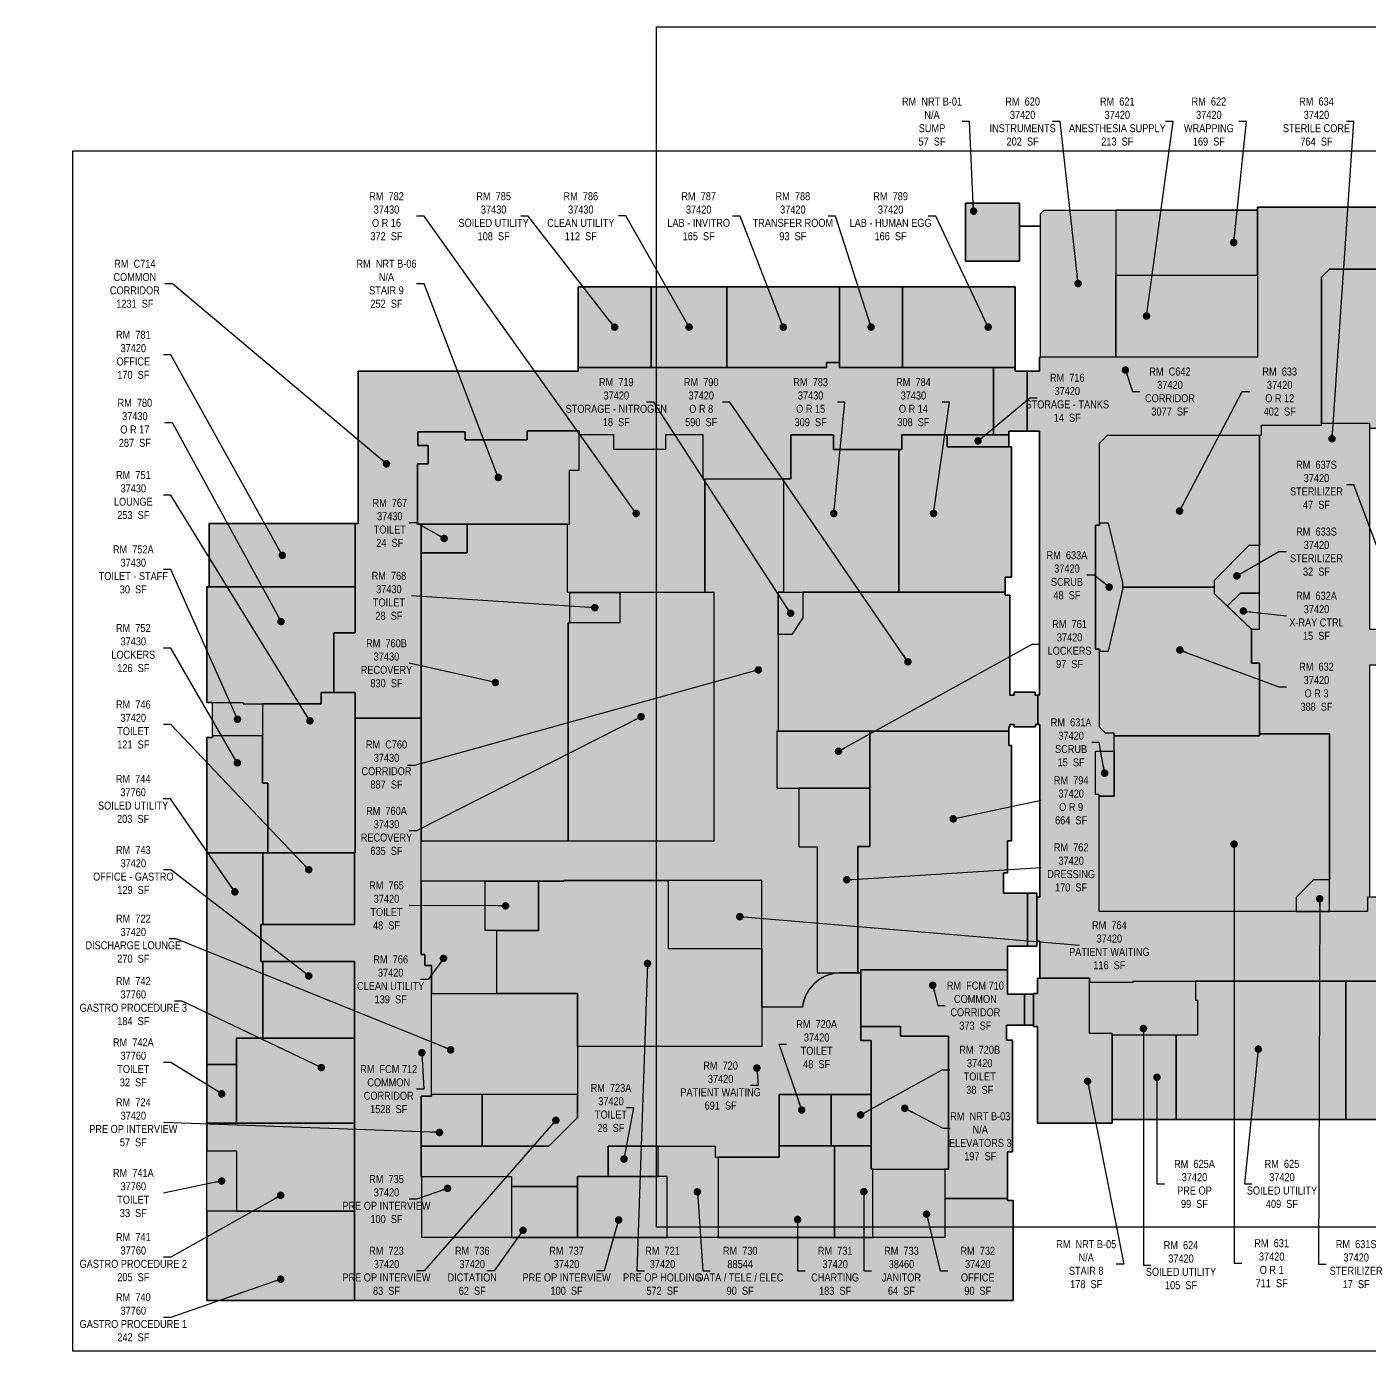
# Model space of a CAD drawing. Header units: inches. Extents: x 170 to 3883, y 2730 to 4881.
# Drawn here: x 170 to 2351, y 2730 to 4881 of the extents above; entities that cross this region are included whole.
import ezdxf

# ---------------------------------------------------------------- set-up
doc = ezdxf.new("R2010")
doc.units = ezdxf.units.IN
doc.header["$MEASUREMENT"] = 0
doc.layers.get('Defpoints').update_dxf_attribs({"color": 31})
for name, color, linetype in [('0-LABEL', 3, 'Continuous'), ('1-NRT', 200, 'Continuous'), ('1-NRT-PTN', 253, 'Continuous'), ('3-FCM', 190, 'Continuous'), ('3-FCM-PTN', 9, 'Continuous'), ('4-OCC', 6, 'Continuous'), ('4-OCC-PTN', 95, 'Continuous')]:
    doc.layers.add(name, color=color, linetype=linetype)
doc.layers.add('VP-Window', color=2, linetype='Continuous', plot=False)
doc.styles.add('ArialN', font='ARIALN.TTF')
doc.dimstyles.new('AB-195', dxfattribs={"dimscale": 195, "dimtxt": 0.070312, "dimasz": 0.0625, "dimexe": 0.0625, "dimexo": 0.125, "dimgap": 0.25, "dimtad": 0, "dimdec": 4, "dimrnd": 0.0625, "dimzin": 0, "dimdsep": 46, "dimlunit": 4, "dimtxsty": 'ArialN', "dimblk": 'ARCHTICK', "dimcen": 0.0625, "dimclrd": 256, "dimclre": 256, "dimclrt": 256, "dimadec": 0, "dimazin": 0, "dimtfac": 1, "dimtdec": 4, "dimtofl": 0, "dimtmove": 2, "dimatfit": 3, "dimldrblk": 'DOT', "dimfxl": 0, "dimfrac": 2, "dimtolj": 1, "dimtzin": 0, "dimlwd": -1, "dimlwe": -1, "dimarcsym": 0})

# ---------------------------------------------------------------- blocks, each defined once
blk = doc.blocks.new('_ArchTick')
at = {"const_width": 0.15}
blk.add_lwpolyline([(-0.5, -0.5), (0.5, 0.5)], dxfattribs=at)
blk = doc.blocks.new('_Dot')
at = {"lineweight": -2}
blk.add_line((-0.5, 0), (-1, 0), dxfattribs=at)
at = {"const_width": 0.5}
blk.add_lwpolyline([(-0.25, 0, 1), (0.25, 0, 1)], format="xyb", close=True, dxfattribs=at)

msp = doc.modelspace()

# ---------------------------------------------------------------- hatches: boundary and pattern name
at = {"layer": '1-NRT-PTN'}
for points in [[(1695, 4595.2), (1695, 4501), (1782.8, 4501), (1782.8, 4595.2)], [(882, 4223.5), (805.5, 4223.5), (805.5, 4201.5), (821.8, 4201.5), (821.8, 4171.3), (804.5, 4171.3), (804.5, 4073.5), (1051.5, 4073.5), (1051.5, 4161.5), (1067.5, 4161.5), (1067.5, 4225.3), (983.1, 4225.3), (983.1, 4210.5), (882, 4210.5)], [(1812, 3100.3), (1933.2, 3100.3), (1933.2, 3246.2), (1896.5, 3246.2), (1896.5, 3335.9), (1812, 3335.9), (1812, 3311.3), (1805.5, 3311.3), (1805.5, 3257.5), (1812, 3257.5)], [(1541.5, 3025.5), (1667.5, 3025.5), (1667.5, 3241.5), (1589.5, 3241.5), (1589.5, 3257.5), (1525.2, 3257.5), (1525.2, 3234.5), (1541.5, 3234.5)]]:
    msp.add_hatch(color=256, dxfattribs=at).paths.add_polyline_path(points)
at = {"layer": '3-FCM-PTN'}
for points in [[(1740.5, 4328.2), (1490.5, 4328.2), (1490.5, 4336), (1469, 4336), (1469, 4328.2), (1065.5, 4328.2), (1065.5, 4322.2), (708.5, 4322.2), (708.5, 4074.5), (703.5, 4074.5), (703.5, 3897), (669, 3897), (669, 3800), (703.5, 3800), (703.5, 3758.5), (810.5, 3758.5), (810.5, 4073.5), (804.5, 4073.5), (804.5, 4171.3), (821.8, 4171.3), (821.8, 4201.5), (805.5, 4201.5), (805.5, 4223.5), (882, 4223.5), (882, 4210.5), (983.1, 4210.5), (983.1, 4225.3), (1067.5, 4225.3), (1067.5, 4219.3), (1123, 4219.3), (1123, 4195.3), (1208, 4195.3), (1208, 4219.3), (1268.5, 4219.3), (1268.5, 4147), (1411.5, 4147), (1411.5, 4218.7), (1480.5, 4218.7), (1480.5, 4195), (1591.5, 4195), (1591.5, 4218.7), (1740.5, 4218.7)], [(810.5, 3758.5), (703.5, 3758.5), (703.5, 3539.5), (702.5, 3539.5), (702.5, 3423), (550.4, 3423), (550.4, 3363), (702.5, 3363), (702.5, 2812.5), (1772.5, 2812.5), (1772.5, 2975), (1763.5, 2975), (1763.5, 2978), (1661.5, 2978), (1661.5, 2914.5), (811.5, 2914.5), (811.5, 3013.5), (810.4, 3013.5), (810.4, 3144), (827.5, 3144), (827.5, 3356.6), (816.5, 3356.6), (816.5, 3374.6), (810.5, 3374.6)], [(1805.5, 3309.9), (1763.2, 3309.9), (1763.2, 3349.4), (1525.2, 3349.4), (1525.2, 3257.5), (1589.5, 3257.5), (1589.5, 3241.5), (1667.5, 3241.5), (1667.5, 3025.5), (1661.5, 3025.5), (1661.5, 2978), (1763.5, 2978), (1763.5, 3054), (1771.5, 3054), (1771.5, 3235.5), (1761.6, 3235.5), (1761.6, 3259.5), (1805.5, 3259.5)]]:
    msp.add_hatch(color=256, dxfattribs=at).paths.add_polyline_path(points)
at = {"layer": '4-OCC-PTN'}
h = msp.add_hatch(color=121, dxfattribs=at)
h.dxf.hatch_style = 1
h.paths.add_polyline_path([(2169.5, 4345), (1815.3, 4345), (1815.3, 4322.2), (1775.5, 4322.2), (1775.5, 4328.2), (1740.5, 4328.2), (1740.5, 4218.7), (1765.5, 4218.7), (1765.5, 4224.7), (1815.3, 4224.7), (1815.3, 3795.9), (1812.4, 3795.9), (1812.4, 3748), (1816, 3748), (1816, 3467.5), (1810.8, 3467.5), (1810.8, 3396), (1816, 3396), (1816, 3335.9), (1896.5, 3335.9), (1896.5, 3329.4), (1967.2, 3329.4), (1967.2, 3331), (2761, 3331), (2761, 3444.7), (2744.8, 3444.7), (2744.8, 3470.7), (2712.3, 3470.7), (2712.3, 3656), (2718.8, 3656), (2718.8, 3906.2), (2764.3, 3906.2), (2764.3, 3958.2), (2718.8, 3958.2), (2718.8, 4140.2), (2787, 4140.2), (2787, 4189), (2718.8, 4189), (2718.8, 4228), (2790.3, 4228), (2790.3, 4288.1), (2764.3, 4288.1), (2764.3, 4280), (2731.8, 4280), (2731.8, 4288.1), (2611.5, 4288.1), (2611.5, 4072), (2618, 4072), (2618, 3870.5), (2611.5, 3870.5), (2611.5, 3740.5), (2598.5, 3727.5), (2598.5, 3708), (2611.5, 3695), (2611.5, 3565), (2618, 3565), (2618, 3457.7), (2572.3, 3468.3), (2572.1, 3467.5), (2543.3, 3467.5), (2543.3, 3438.2), (2377.5, 3438.2), (2377.5, 3467.5), (2348.3, 3467.5), (2348.3, 3444.2), (1912.3, 3444.2), (1912.3, 3631.5), (1912.3, 3634.5), (1906.2, 3634.5), (1906.2, 3704.7), (1936.3, 3704.7), (1936.3, 3734), (1922.5, 3734), (1912.8, 3743.7), (1912.8, 3870.5), (1906.2, 3870.5), (1906.2, 4072), (1912.8, 4072), (1912.8, 4205.2), (1925.8, 4218.2), (2176, 4218.2), (2176, 4234.5), (2273.5, 4234.5), (2273.5, 4475), (2286.5, 4488), (2390.5, 4488), (2390.5, 4494.5), (2491.3, 4494.5), (2491.3, 4488), (2543.3, 4488), (2543.3, 4455.5), (2598.5, 4455.5), (2611.5, 4442.5), (2611.5, 4288.1), (2731.8, 4288.1), (2731.8, 4296.2), (2764.3, 4296.2), (2764.3, 4288.1), (2790.3, 4288.1), (2790.3, 4302.7), (2772, 4302.7), (2772, 4380.7), (2718.3, 4380.7), (2718.4, 4588.7), (2169.5, 4588.7)])
for color, points in [(121, [(1817, 4348.5), (1817, 4577.7), (1823, 4583.7), (1939, 4583.7), (1939, 4345), (1817, 4345)]), (121, [(1939, 4583.7), (1939, 4478.2), (2169.5, 4478.2), (2169.5, 4583.7)]), (121, [(1939, 4345), (1939, 4478.2), (2169.5, 4478.2), (2169.5, 4345)]), (121, [(2611.5, 4229.6), (2611.5, 4442.5), (2598.5, 4455.5), (2543.3, 4455.5), (2543.3, 4458.7), (2494.5, 4458.7), (2494.5, 4460.4), (2387.3, 4460.4), (2387.3, 4488), (2286.5, 4488), (2273.5, 4475), (2273.5, 4237.7), (2351.5, 4237.7), (2351.5, 4229.6)]), (241, [(1065.5, 4459), (1065.5, 4328.2), (1184.5, 4328.2), (1184.5, 4459)]), (241, [(1184.5, 4459), (1184.5, 4328.2), (1307.5, 4328.2), (1307.5, 4459)]), (121, [(1307.5, 4328.2), (1469, 4328.2), (1469, 4336), (1487.5, 4336), (1490.5, 4336), (1490.5, 4459), (1307.5, 4459)]), (121, [(1490.5, 4459), (1490.5, 4328.2), (1589.5, 4328.2), (1592.5, 4328.2), (1592.5, 4459)]), (121, [(1592.5, 4459), (1592.5, 4328.2), (1775.5, 4328.2), (1775.5, 4459)]), (121, [(2273.5, 4237.7), (2351.5, 4237.7), (2351.5, 3903), (2364.5, 3903), (2364.5, 3844.5), (2351.3, 3844.5), (2351.3, 3467.5), (2348.3, 3467.5), (2348.3, 3444.2), (2286.5, 3444.2), (2286.5, 3732.7), (2172.8, 3732.7), (2172.8, 3847.7), (2159.8, 3847.7), (2159.8, 3903), (2172.8, 3903), (2172.8, 4218.2), (2176, 4218.2), (2176, 4234.5), (2273.5, 4234.5)]), (241, [(1048.5, 3962.5), (1048.5, 4073.5), (1051.5, 4073.5), (1051.5, 4161.5), (1067.5, 4161.5), (1067.5, 4219.3), (1123, 4219.3), (1123, 4195.3), (1208, 4195.3), (1208, 4219.3), (1268.5, 4219.3), (1268.5, 4147), (1271.5, 4147), (1271.5, 3962.5)]), (241, [(1586.5, 3963), (1586.5, 4195), (1480.5, 4195), (1480.5, 4218.7), (1411.5, 4218.7), (1411.5, 4147), (1399.5, 4147), (1399.5, 3963)]), (241, [(1591.5, 4218.7), (1591.5, 4195), (1586.5, 4195), (1586.5, 3963), (1759.5, 3963), (1759.5, 3987.5), (1769.5, 3987.5), (1769.5, 4199), (1665.4, 4199), (1665.4, 4218.7)]), (121, [(1665.4, 4199), (1765.5, 4199), (1765.5, 4218.7), (1665.4, 4218.7)]), (121, [(2098.8, 3971.4), (1950.8, 3971.4), (1950.8, 3978), (1927.3, 4075.2), (1912.8, 4075.2), (1912.8, 4205.2), (1925.8, 4218.2), (2172.8, 4218.2), (2172.8, 4038.7), (2155.5, 4038.7), (2098.8, 3982)]), (241, [(1286.5, 3962.5), (1399.5, 3962.5), (1399.5, 4147), (1271.5, 4147), (1271.5, 3962.5)]), (121, [(703.5, 4074.5), (466.5, 4074.5), (466.5, 3971.5), (703.5, 3971.5)]), (241, [(810.5, 4027), (810.5, 3559), (1049.5, 3559), (1049.5, 3913), (1052, 3913), (1052, 3962.5), (1048.5, 3962.5), (1048.5, 4073.5), (885.5, 4073.5), (885.5, 4027)]), (241, [(810.5, 4073.5), (810.5, 4027), (885.5, 4027), (885.5, 4073.5)]), (121, [(1906.2, 3870.5), (1912.8, 3870.5), (1912.8, 3867.2), (1927.3, 3867.2), (1950.8, 3967.7), (1950.8, 3978), (1927.3, 4075.2), (1912.8, 4075.2), (1912.8, 4072), (1906.2, 4072)]), (121, [(2155.5, 4038.7), (2098.8, 3982), (2098.8, 3960.8), (2120.2, 3940.3), (2141.7, 3961.7), (2172.8, 3961.7), (2172.8, 4038.7)]), (241, [(703.5, 3971.5), (462.5, 3971.5), (462.5, 3783.8), (521.5, 3783.8), (521.5, 3781.5), (648, 3781.5), (648, 3800), (669, 3800), (669, 3897), (703.5, 3897)]), (121, [(1936.3, 3729.7), (1936.3, 3734), (1922.5, 3734), (1912.8, 3743.7), (1912.8, 3867.2), (1927.3, 3867.2), (1950.8, 3967.7), (1950.8, 3971.4), (2098.8, 3971.4), (2098.8, 3960.8), (2159.5, 3903), (2159.8, 3903), (2159.8, 3851), (2159.8, 3847.7), (2172.8, 3847.7), (2172.8, 3732.7), (2172.8, 3729.7)]), (241, [(1049.5, 3559), (1286.5, 3559), (1286.5, 3962.5), (1133.5, 3962.5), (1133.5, 3913), (1049.5, 3913)]), (241, [(1052, 3962.5), (1133.5, 3962.5), (1133.5, 3913), (1052, 3913)]), (121, [(1390.5, 3894.5), (1390.5, 3737), (1765.5, 3737), (1765.5, 3744.5), (1767, 3744.5), (1767, 3748), (1774, 3748), (1774, 3744.5), (1808.9, 3744.5), (1808.9, 3748), (1812.4, 3748), (1812.4, 3795.9), (1808.2, 3795.9), (1808.2, 3800.5), (1774, 3800.5), (1774, 3796), (1767, 3796), (1767, 3958), (1759.5, 3958), (1759.5, 3963), (1431, 3963), (1431, 3921.2), (1412.8, 3894.5)]), (121, [(1431, 3958), (1431, 3921.2), (1412.8, 3894.5), (1390.5, 3894.5), (1390.5, 3963), (1431, 3963), (1431, 3958)]), (121, [(2120.2, 3940.3), (2159.5, 3903), (2172.8, 3903), (2172.8, 3961.7), (2141.7, 3961.7)]), (241, [(553, 3781.5), (553, 3652.5), (561.5, 3652.5), (561.5, 3539.5), (703.5, 3539.5), (703.5, 3800), (648, 3800), (648, 3781.5)]), (241, [(471.5, 3729.5), (471.5, 3783.8), (521.5, 3783.8), (521.5, 3781.5), (553, 3781.5), (553, 3729.5)]), (241, [(533.5, 3729.5), (471.5, 3729.5), (471.5, 3727), (462.5, 3727), (462.5, 3539.5), (561.5, 3539.5), (561.5, 3652.5), (553, 3652.5), (553, 3729.5)]), (121, [(1388.3, 3644.5), (1539.7, 3644.5), (1539.7, 3737), (1388.3, 3737)]), (121, [(1525.2, 3344.6), (1525.2, 3349.4), (1763.2, 3349.4), (1763.2, 3387.9), (1810.8, 3387.9), (1810.8, 3474), (1756.7, 3474), (1756.7, 3507), (1763.2, 3507), (1763.2, 3559), (1770, 3559), (1770, 3714), (1765.5, 3714), (1765.5, 3737), (1539.7, 3737), (1539.7, 3550), (1520.2, 3550), (1520.2, 3344.6)]), (121, [(1912.3, 3444.2), (1912.3, 3631.5), (1936.3, 3631.5), (1936.3, 3729.7), (2172.8, 3729.7), (2172.8, 3732.7), (2286.5, 3732.7), (2286.5, 3495.5), (2260.2, 3495.5), (2232, 3466.9), (2232, 3444.2)]), (121, [(1906.2, 3634.5), (1906.2, 3704.7), (1936.3, 3704.7), (1936.3, 3631.5), (1912.3, 3631.5), (1912.3, 3634.5)]), (241, [(1520.2, 3359), (1520.2, 3550), (1539.7, 3550), (1539.7, 3644.5), (1424.2, 3644.5), (1424.2, 3549.5), (1454.2, 3549.5), (1454.2, 3344.6), (1520.2, 3344.6)]), (241, [(1286.5, 3559), (1286.5, 3494.4), (1042.5, 3494.4), (1042.5, 3493.4), (810.5, 3493.4), (810.5, 3559)]), (42, [(462.5, 3539.5), (462.5, 3195.5), (510.7, 3195.5), (510.7, 3238.5), (553.4, 3238.5), (553.4, 3363), (550.4, 3363), (550.4, 3423), (553.4, 3423), (553.4, 3539.5)]), (121, [(553.4, 3539.5), (553.4, 3423), (702.5, 3423), (702.5, 3539.5)]), (121, [(914.5, 3493.4), (810.5, 3493.4), (810.5, 3374.6), (816.5, 3374.6), (816.5, 3356.6), (827.5, 3356.6), (827.5, 3310.9), (933.5, 3310.9), (933.5, 3413.6), (914.5, 3413.6)]), (121, [(1001.5, 3493.4), (1001.5, 3413.6), (914.5, 3413.6), (914.5, 3493.4)]), (121, [(933.5, 3310.9), (933.5, 3413.6), (1001.5, 3413.6), (1001.5, 3493.4), (1042.5, 3493.4), (1042.5, 3494.4), (1212, 3494.4), (1212, 3384.2), (1364, 3384.2), (1364, 3225.1), (1064.5, 3225.1), (1064.5, 3310.9)]), (121, [(1364, 3384.2), (1364, 3494.4), (1212, 3494.4), (1212, 3384.2)]), (121, [(2286.5, 3495.5), (2260.2, 3495.5), (2232, 3466.9), (2232, 3444.2), (2286.5, 3444.2)]), (121, [(702.5, 3363), (553.4, 3363), (553.4, 3238.5), (702.5, 3238.5)]), (121, [(1896.5, 3329.4), (1967.2, 3329.4), (1967.2, 3331), (2068.7, 3331), (2068.7, 3300.2), (2071.7, 3300.2), (2071.7, 3243.2), (1933.2, 3243.2), (1933.2, 3246.2), (1896.5, 3246.2)]), (121, [(2312.9, 3331), (2068.7, 3331), (2068.7, 3300.2), (2071.7, 3300.2), (2071.7, 3243.2), (2037.4, 3243.2), (2037.4, 3106.5), (2313, 3106.5)]), (121, [(2936.8, 3331), (2312.9, 3331), (2313, 3106.5), (2933.8, 3106.5), (2936.8, 3106.5)]), (121, [(827.5, 3147), (827.5, 3310.9), (1064.5, 3310.9), (1064.5, 3147)]), (42, [(702.5, 3238.5), (510.7, 3238.5), (510.7, 3195.5), (510.7, 3100.5), (702.5, 3100.5)]), (121, [(2037.4, 3243.2), (1933.2, 3243.2), (1933.2, 3106.5), (2037.4, 3106.5)]), (42, [(510.7, 3195.5), (462.5, 3195.5), (462.5, 3100.5), (510.7, 3100.5)]), (121, [(810.4, 3144), (810.4, 3063), (909.5, 3063), (909.5, 3147), (827.5, 3147), (827.5, 3144)]), (121, [(909.5, 3147), (909.5, 3063), (1018.1, 3063), (1064.5, 3109.4), (1064.5, 3147)]), (121, [(1392.5, 3063.8), (1476.5, 3063.8), (1476.5, 3146.9), (1392.5, 3146.9)]), (121, [(1541.5, 3063.8), (1541.5, 3146.9), (1476.5, 3146.9), (1476.5, 3063.8)]), (42, [(702.5, 3100.5), (462.5, 3100.5), (462.5, 3055.5), (510.7, 3055.5), (510.7, 2957.5), (702.5, 2957.5)]), (42, [(462.5, 3055.5), (510.7, 3055.5), (510.7, 2957.5), (462.5, 2957.5)]), (121, [(1114.5, 3063), (1114.5, 3013.5), (1195.5, 3013.5), (1195.5, 3063)]), (61, [(1195.5, 3063), (1288.5, 3063), (1288.5, 3045), (1293, 3045), (1293, 2914.5), (1210.5, 2914.5), (1210.5, 3013.5), (1195.5, 3013.5)]), (121, [(1482, 3063.8), (1476.5, 3063.8), (1392.5, 3063.8), (1392.5, 3045), (1293, 3045), (1293, 2914.5), (1482, 2914.5)]), (201, [(1482, 2914.5), (1544.5, 2914.5), (1544.5, 3025.5), (1541.5, 3025.5), (1541.5, 3063.8), (1482, 3063.8)]), (121, [(811.5, 2914.5), (811.5, 3013.5), (957.5, 3013.5), (957.5, 2914.5)]), (121, [(1064.5, 2914.5), (1210.5, 2914.5), (1210.5, 3013.5), (1064.5, 3013.5)]), (121, [(1544.5, 3025.5), (1661.5, 3025.5), (1661.5, 2914.5), (1544.5, 2914.5)]), (121, [(957.5, 2914.5), (1064.5, 2914.5), (1064.5, 2997.5), (957.5, 2997.5)]), (42, [(702.5, 2957.5), (462.5, 2957.5), (462.5, 2812.5), (702.5, 2812.5)])]:
    msp.add_hatch(color=color, dxfattribs=at).paths.add_polyline_path(points)
h = msp.add_hatch(color=241, dxfattribs=at)
edge = h.paths.add_edge_path()
edge.add_line((1430, 3289), (1364, 3289))
edge.add_line((1364, 3289), (1364, 3494.4))
edge.add_line((1364, 3494.4), (1042.5, 3494.4))
edge.add_line((1042.5, 3494.4), (1042.5, 3493.4))
edge.add_line((1042.5, 3493.4), (810.5, 3493.4))
edge.add_line((810.5, 3493.4), (810.5, 3559))
edge.add_line((810.5, 3559), (1286.5, 3559))
edge.add_line((1286.5, 3559), (1286.5, 3962.5))
edge.add_line((1286.5, 3962.5), (1271.5, 3962.5))
edge.add_line((1271.5, 3962.5), (1271.5, 4147))
edge.add_line((1271.5, 4147), (1399.5, 4147))
edge.add_line((1399.5, 4147), (1399.5, 3963))
edge.add_line((1399.5, 3963), (1390.5, 3963))
edge.add_line((1390.5, 3963), (1390.5, 3737))
edge.add_line((1390.5, 3737), (1388.3, 3737))
edge.add_line((1388.3, 3737), (1388.3, 3644.5))
edge.add_line((1388.3, 3644.5), (1424.2, 3644.5))
edge.add_line((1424.2, 3644.5), (1424.2, 3549.5))
edge.add_line((1424.2, 3549.5), (1454.2, 3549.5))
edge.add_line((1454.2, 3549.5), (1454.2, 3344.6))
edge.add_line((1454.2, 3344.6), (1490.4, 3344.6))
edge.add_arc((1493.3, 3280.9), 63.8, 92.5659, 172.6646)
h = msp.add_hatch(color=121, dxfattribs=at)
edge = h.paths.add_edge_path()
edge.add_line((1430, 3289), (1364, 3289))
edge.add_line((1364, 3289), (1364, 3225.1))
edge.add_line((1364, 3225.1), (1064.5, 3225.1))
edge.add_line((1064.5, 3225.1), (1064.5, 3109.4))
edge.add_line((1064.5, 3109.4), (1018.1, 3063))
edge.add_line((1018.1, 3063), (810.4, 3063))
edge.add_line((810.4, 3063), (810.4, 3013.5))
edge.add_line((810.4, 3013.5), (811.5, 3013.5))
edge.add_line((811.5, 3013.5), (957.5, 3013.5))
edge.add_line((957.5, 3013.5), (957.5, 2997.5))
edge.add_line((957.5, 2997.5), (1064.5, 2997.5))
edge.add_line((1064.5, 2997.5), (1064.5, 3013.5))
edge.add_line((1064.5, 3013.5), (1114.5, 3013.5))
edge.add_line((1114.5, 3013.5), (1114.5, 3063))
edge.add_line((1114.5, 3063), (1288.5, 3063))
edge.add_line((1288.5, 3063), (1288.5, 3045))
edge.add_line((1288.5, 3045), (1392.5, 3045))
edge.add_line((1392.5, 3045), (1392.5, 3146.9))
edge.add_line((1392.5, 3146.9), (1541.5, 3146.9))
edge.add_line((1541.5, 3146.9), (1541.5, 3234.5))
edge.add_line((1541.5, 3234.5), (1525.2, 3234.5))
edge.add_line((1525.2, 3234.5), (1525.2, 3344.6))
edge.add_line((1525.2, 3344.6), (1496.2, 3344.6))
edge.add_arc((1493.3, 3280.9), 63.8, 87.4341, 172.6646)

# ---------------------------------------------------------------- linework, layer by layer
at = {"layer": '1-NRT'}
msp.add_lwpolyline([(1695, 4595.2, 1.496606), (1695, 4595.2), (1695, 4501, 1.496606), (1695, 4501), (1782.8, 4501), (1782.8, 4501), (1782.8, 4595.2)], format="xyb", close=True, dxfattribs=at)
for points in [[(882, 4223.5), (805.5, 4223.5), (805.5, 4201.5), (821.8, 4201.5), (821.8, 4171.3), (804.5, 4171.3), (804.5, 4073.5), (1051.5, 4073.5), (1051.5, 4161.5), (1067.5, 4161.5), (1067.5, 4225.3), (983.1, 4225.3), (983.1, 4210.5), (882, 4210.5)], [(1541.5, 3025.5), (1667.5, 3025.5), (1667.5, 3241.5), (1589.5, 3241.5), (1589.5, 3257.5), (1525.2, 3257.5), (1525.2, 3234.5), (1541.5, 3234.5)]]:
    msp.add_lwpolyline(points, close=True, dxfattribs=at)
msp.add_lwpolyline([(1812, 3100.3), (1933.2, 3100.3), (1933.2, 3246.2), (1896.5, 3246.2), (1896.5, 3335.9), (1812, 3335.9), (1812, 3311.3), (1805.5, 3311.3), (1805.5, 3257.5), (1812, 3257.5), (1812, 3257.5), (1812, 3100.3, 1.496606), (1812, 3100.3)], format="xyb", dxfattribs=at)
at = {"layer": '3-FCM'}
for points in [[(1740.5, 4328.2), (1490.5, 4328.2), (1490.5, 4336), (1469, 4336), (1469, 4328.2), (1065.5, 4328.2), (1065.5, 4322.2), (708.5, 4322.2), (708.5, 4074.5), (703.5, 4074.5), (703.5, 3897), (669, 3897), (669, 3800), (703.5, 3800), (703.5, 3758.5), (810.5, 3758.5), (810.5, 4073.5), (804.5, 4073.5), (804.5, 4171.3), (821.8, 4171.3), (821.8, 4201.5), (805.5, 4201.5), (805.5, 4223.5), (882, 4223.5), (882, 4210.5), (983.1, 4210.5), (983.1, 4225.3), (1067.5, 4225.3), (1067.5, 4219.3), (1123, 4219.3), (1123, 4195.3), (1208, 4195.3), (1208, 4219.3), (1268.5, 4219.3), (1268.5, 4147), (1411.5, 4147), (1411.5, 4218.7), (1480.5, 4218.7), (1480.5, 4195), (1591.5, 4195), (1591.5, 4218.7), (1740.5, 4218.7)], [(810.5, 3758.5), (703.5, 3758.5), (703.5, 3539.5), (702.5, 3539.5), (702.5, 3423), (550.4, 3423), (550.4, 3363), (702.5, 3363), (702.5, 2812.5), (1772.5, 2812.5), (1772.5, 2975), (1763.5, 2975), (1763.5, 2978), (1661.5, 2978), (1661.5, 2914.5), (811.5, 2914.5), (811.5, 3013.5), (810.4, 3013.5), (810.4, 3144), (827.5, 3144), (827.5, 3356.6), (816.5, 3356.6), (816.5, 3374.6), (810.5, 3374.6)], [(1805.5, 3309.9), (1763.2, 3309.9), (1763.2, 3349.4), (1525.2, 3349.4), (1525.2, 3257.5), (1589.5, 3257.5), (1589.5, 3241.5), (1667.5, 3241.5), (1667.5, 3025.5), (1661.5, 3025.5), (1661.5, 2978), (1763.5, 2978), (1763.5, 3054), (1771.5, 3054), (1771.5, 3235.5), (1761.6, 3235.5), (1761.6, 3259.5), (1805.5, 3259.5)]]:
    msp.add_lwpolyline(points, close=True, dxfattribs=at)
at = {"layer": '4-OCC'}
for points in [[(2718.4, 4588.7), (2169.5, 4588.7), (2169.5, 4345), (1815.3, 4345), (1815.3, 4322.2), (1775.5, 4322.2), (1775.5, 4328.2), (1740.5, 4328.2), (1740.5, 4218.7), (1765.5, 4218.7), (1765.5, 4224.7), (1815.3, 4224.7), (1815.3, 3795.9), (1812.4, 3795.9), (1812.4, 3748), (1816, 3748), (1816, 3467.5), (1810.8, 3467.5), (1810.8, 3396), (1816, 3396), (1816, 3335.9), (1896.5, 3335.9), (1896.5, 3329.4), (1967.2, 3329.4), (1967.2, 3331), (2761, 3331)], [(2377.5, 3467.5), (2348.3, 3467.5), (2348.3, 3444.2), (1912.3, 3444.2), (1912.3, 3631.5), (1912.3, 3634.5), (1906.2, 3634.5), (1906.2, 3704.7), (1936.3, 3704.7), (1936.3, 3734), (1922.5, 3734), (1912.8, 3743.7), (1912.8, 3870.5), (1906.2, 3870.5), (1906.2, 4072), (1912.8, 4072), (1912.8, 4205.2), (1925.8, 4218.2), (2176, 4218.2), (2176, 4234.5), (2273.5, 4234.5), (2273.5, 4475), (2286.5, 4488), (2390.5, 4488)], [(1906.2, 3634.5), (1906.2, 3704.7), (1936.3, 3704.7), (1936.3, 3631.5), (1912.3, 3631.5), (1912.3, 3634.5), (1906.2, 3634.5)]]:
    msp.add_lwpolyline(points, dxfattribs=at)
for points in [[(1817, 4348.5), (1817, 4577.7), (1823, 4583.7), (1939, 4583.7), (1939, 4345), (1817, 4345)], [(1939, 4583.7), (1939, 4478.2), (2169.5, 4478.2), (2169.5, 4583.7)], [(1939, 4345), (1939, 4478.2), (2169.5, 4478.2), (2169.5, 4345)], [(2611.5, 4229.6), (2611.5, 4442.5), (2598.5, 4455.5), (2543.3, 4455.5), (2543.3, 4458.7), (2494.5, 4458.7), (2494.5, 4460.4), (2387.3, 4460.4), (2387.3, 4488), (2286.5, 4488), (2273.5, 4475), (2273.5, 4237.7), (2351.5, 4237.7), (2351.5, 4229.6)], [(1065.5, 4459), (1065.5, 4328.2), (1184.5, 4328.2), (1184.5, 4459)], [(1184.5, 4459), (1184.5, 4328.2), (1307.5, 4328.2), (1307.5, 4459)], [(1307.5, 4328.2), (1469, 4328.2), (1469, 4336), (1487.5, 4336), (1490.5, 4336), (1490.5, 4459), (1307.5, 4459)], [(1490.5, 4459), (1490.5, 4328.2), (1589.5, 4328.2), (1592.5, 4328.2), (1592.5, 4459)], [(1592.5, 4459), (1592.5, 4328.2), (1775.5, 4328.2), (1775.5, 4459), (1592.5, 4459)], [(2273.5, 4237.7), (2351.5, 4237.7), (2351.5, 3903), (2364.5, 3903), (2364.5, 3844.5), (2351.3, 3844.5), (2351.3, 3467.5), (2348.3, 3467.5), (2348.3, 3444.2), (2286.5, 3444.2), (2286.5, 3732.7), (2172.8, 3732.7), (2172.8, 3847.7), (2159.8, 3847.7), (2159.8, 3903), (2172.8, 3903), (2172.8, 4218.2), (2176, 4218.2), (2176, 4234.5), (2273.5, 4234.5)], [(1048.5, 3962.5), (1048.5, 4073.5), (1051.5, 4073.5), (1051.5, 4161.5), (1067.5, 4161.5), (1067.5, 4219.3), (1123, 4219.3), (1123, 4195.3), (1208, 4195.3), (1208, 4219.3), (1268.5, 4219.3), (1268.5, 4147), (1271.5, 4147), (1271.5, 3962.5)], [(1586.5, 3963), (1586.5, 4195), (1480.5, 4195), (1480.5, 4218.7), (1411.5, 4218.7), (1411.5, 4147), (1399.5, 4147), (1399.5, 3963)], [(1591.5, 4218.7), (1591.5, 4195), (1586.5, 4195), (1586.5, 3963), (1759.5, 3963), (1759.5, 3987.5), (1769.5, 3987.5), (1769.5, 4199), (1665.4, 4199), (1665.4, 4218.7)], [(1665.4, 4199), (1765.5, 4199), (1765.5, 4218.7), (1665.4, 4218.7)], [(2098.8, 3971.4), (1950.8, 3971.4), (1950.8, 3978), (1927.3, 4075.2), (1912.8, 4075.2), (1912.8, 4205.2), (1925.8, 4218.2), (2172.8, 4218.2), (2172.8, 4038.7), (2155.5, 4038.7), (2098.8, 3982), (2098.8, 3971.4)], [(703.5, 4074.5), (466.5, 4074.5), (466.5, 3971.5), (703.5, 3971.5)], [(810.5, 4073.5), (810.5, 4027), (885.5, 4027), (885.5, 4073.5)], [(810.5, 4027), (810.5, 3559), (1049.5, 3559), (1049.5, 3913), (1052, 3913), (1052, 3962.5), (1048.5, 3962.5), (1048.5, 4073.5), (885.5, 4073.5), (885.5, 4027)], [(1906.2, 3870.5), (1912.8, 3870.5), (1912.8, 3867.2), (1927.3, 3867.2), (1950.8, 3967.7), (1950.8, 3978), (1927.3, 4075.2), (1912.8, 4075.2), (1912.8, 4072), (1906.2, 4072)], [(2155.5, 4038.7), (2098.8, 3982), (2098.8, 3960.8), (2120.2, 3940.3), (2141.7, 3961.7), (2172.8, 3961.7), (2172.8, 4038.7)], [(703.5, 3971.5), (462.5, 3971.5), (462.5, 3783.8), (521.5, 3783.8), (521.5, 3781.5), (648, 3781.5), (648, 3800), (669, 3800), (669, 3897), (703.5, 3897)], [(1936.3, 3729.7), (1936.3, 3734), (1922.5, 3734), (1912.8, 3743.7), (1912.8, 3867.2), (1927.3, 3867.2), (1950.8, 3967.7), (1950.8, 3971.4), (2098.8, 3971.4), (2098.8, 3960.8), (2159.5, 3903), (2159.8, 3903), (2159.8, 3851), (2159.8, 3847.7), (2172.8, 3847.7), (2172.8, 3732.7), (2172.8, 3732.7), (2172.8, 3729.7)], [(1049.5, 3559), (1286.5, 3559), (1286.5, 3962.5), (1133.5, 3962.5), (1133.5, 3913), (1049.5, 3913)], [(1052, 3962.5), (1133.5, 3962.5), (1133.5, 3913), (1052, 3913)], [(1390.5, 3894.5), (1390.5, 3737), (1765.5, 3737), (1765.5, 3744.5), (1767, 3744.5), (1767, 3748), (1774, 3748), (1774, 3744.5), (1808.9, 3744.5), (1808.9, 3748), (1812.4, 3748), (1812.4, 3795.9), (1808.2, 3795.9), (1808.2, 3800.5), (1774, 3800.5), (1774, 3796), (1767, 3796), (1767, 3958), (1759.5, 3958), (1759.5, 3963), (1431, 3963), (1431, 3921.2), (1412.8, 3894.5), (1390.5, 3894.5)], [(1431, 3958), (1431, 3921.2), (1412.8, 3894.5), (1390.5, 3894.5), (1390.5, 3963), (1390.5, 3963), (1431, 3963), (1431, 3958)], [(2120.2, 3940.3), (2159.5, 3903), (2172.8, 3903), (2172.8, 3961.7), (2141.7, 3961.7), (2120.2, 3940.3)], [(553, 3781.5), (553, 3652.5), (561.5, 3652.5), (561.5, 3539.5), (703.5, 3539.5), (703.5, 3800), (648, 3800), (648, 3781.5)], [(471.5, 3729.5), (471.5, 3783.8), (521.5, 3783.8), (521.5, 3781.5), (553, 3781.5), (553, 3729.5)], [(533.5, 3729.5), (471.5, 3729.5), (471.5, 3727), (462.5, 3727), (462.5, 3539.5), (561.5, 3539.5), (561.5, 3652.5), (553, 3652.5), (553, 3729.5), (533.5, 3729.5)], [(1388.3, 3644.5), (1539.7, 3644.5), (1539.7, 3737), (1388.3, 3737)], [(1525.2, 3344.6), (1525.2, 3349.4), (1763.2, 3349.4), (1763.2, 3387.9), (1810.8, 3387.9), (1810.8, 3474), (1756.7, 3474), (1756.7, 3507), (1763.2, 3507), (1763.2, 3559), (1770, 3559), (1770, 3714), (1765.5, 3714), (1765.5, 3714), (1765.5, 3737), (1539.7, 3737), (1539.7, 3550), (1520.2, 3550), (1520.2, 3344.6), (1525.2, 3344.6)], [(1912.3, 3444.2), (1912.3, 3631.5), (1936.3, 3631.5), (1936.3, 3729.7), (2172.8, 3729.7), (2172.8, 3732.7), (2286.5, 3732.7), (2286.5, 3495.5), (2260.2, 3495.5), (2232, 3466.9), (2232, 3444.2)], [(1520.2, 3359), (1520.2, 3550), (1539.7, 3550), (1539.7, 3644.5), (1424.2, 3644.5), (1424.2, 3549.5), (1454.2, 3549.5), (1454.2, 3344.6), (1520.2, 3344.6)], [(462.5, 3539.5), (462.5, 3195.5), (510.7, 3195.5), (510.7, 3238.5), (553.4, 3238.5), (553.4, 3363), (550.4, 3363), (550.4, 3423), (553.4, 3423), (553.4, 3539.5)], [(553.4, 3539.5), (553.4, 3423), (702.5, 3423), (702.5, 3539.5)], [(914.5, 3493.4), (810.5, 3493.4), (810.5, 3374.6), (816.5, 3374.6), (816.5, 3356.6), (827.5, 3356.6), (827.5, 3310.9), (933.5, 3310.9), (933.5, 3413.6), (914.5, 3413.6)], [(1001.5, 3493.4), (1001.5, 3413.6), (914.5, 3413.6), (914.5, 3493.4)], [(933.5, 3310.9), (933.5, 3413.6), (1001.5, 3413.6), (1001.5, 3493.4), (1042.5, 3493.4), (1042.5, 3494.4), (1212, 3494.4), (1212, 3384.2), (1364, 3384.2), (1364, 3225.1), (1064.5, 3225.1), (1064.5, 3310.9)], [(1364, 3384.2), (1364, 3494.4), (1212, 3494.4), (1212, 3384.2)], [(2286.5, 3495.5), (2260.2, 3495.5), (2232, 3466.9), (2232, 3444.2), (2286.5, 3444.2)], [(702.5, 3363), (553.4, 3363), (553.4, 3238.5), (702.5, 3238.5)], [(1896.5, 3329.4), (1967.2, 3329.4), (1967.2, 3331), (2068.7, 3331), (2068.7, 3300.2), (2071.7, 3300.2), (2071.7, 3243.2), (1933.2, 3243.2), (1933.2, 3246.2), (1896.5, 3246.2)], [(2312.9, 3331), (2068.7, 3331), (2068.7, 3300.2), (2071.7, 3300.2), (2071.7, 3243.2), (2037.4, 3243.2), (2037.4, 3243.2), (2037.4, 3106.5), (2313, 3106.5)], [(2936.8, 3331), (2312.9, 3331), (2313, 3106.5), (2933.8, 3106.5), (2936.8, 3106.5)], [(827.5, 3147), (827.5, 3310.9), (1064.5, 3310.9), (1064.5, 3147)], [(702.5, 3238.5), (510.7, 3238.5), (510.7, 3195.5), (510.7, 3195.5), (510.7, 3100.5), (702.5, 3100.5)], [(2037.4, 3243.2), (1933.2, 3243.2), (1933.2, 3106.5), (2037.4, 3106.5)], [(510.7, 3195.5), (462.5, 3195.5), (462.5, 3100.5), (510.7, 3100.5)], [(810.4, 3144), (810.4, 3063), (909.5, 3063), (909.5, 3147), (827.5, 3147), (827.5, 3144)], [(909.5, 3147), (909.5, 3063), (1018.1, 3063), (1064.5, 3109.4), (1064.5, 3147)], [(1392.5, 3063.8), (1476.5, 3063.8), (1476.5, 3146.9), (1392.5, 3146.9)], [(1541.5, 3063.8), (1541.5, 3146.9), (1476.5, 3146.9), (1476.5, 3063.8)], [(702.5, 3100.5), (462.5, 3100.5), (462.5, 3055.5), (510.7, 3055.5), (510.7, 2957.5), (702.5, 2957.5)], [(462.5, 3055.5), (510.7, 3055.5), (510.7, 2957.5), (462.5, 2957.5)], [(1114.5, 3063), (1114.5, 3013.5), (1195.5, 3013.5), (1195.5, 3063)], [(1195.5, 3063), (1288.5, 3063), (1288.5, 3045), (1293, 3045), (1293, 2914.5), (1210.5, 2914.5), (1210.5, 3013.5), (1195.5, 3013.5)], [(1482, 3063.8), (1476.5, 3063.8), (1392.5, 3063.8), (1392.5, 3045), (1293, 3045), (1293, 2914.5), (1482, 2914.5)], [(1482, 2914.5), (1544.5, 2914.5), (1544.5, 3025.5), (1541.5, 3025.5), (1541.5, 3063.8), (1482, 3063.8)], [(811.5, 2914.5), (811.5, 3013.5), (957.5, 3013.5), (957.5, 2914.5)], [(1064.5, 2914.5), (1210.5, 2914.5), (1210.5, 3013.5), (1064.5, 3013.5)], [(1544.5, 3025.5), (1661.5, 3025.5), (1661.5, 2914.5), (1544.5, 2914.5)], [(957.5, 2914.5), (1064.5, 2914.5), (1064.5, 2997.5), (957.5, 2997.5)], [(702.5, 2957.5), (462.5, 2957.5), (462.5, 2812.5), (702.5, 2812.5)]]:
    msp.add_lwpolyline(points, close=True, dxfattribs=at)
for points in [[(1430, 3289), (1364, 3289), (1364, 3494.4), (1042.5, 3494.4), (1042.5, 3493.4), (810.5, 3493.4), (810.5, 3559), (1286.5, 3559), (1286.5, 3962.5), (1271.5, 3962.5), (1271.5, 4147), (1399.5, 4147), (1399.5, 3963), (1390.5, 3963), (1390.5, 3737), (1388.3, 3737), (1388.3, 3644.5), (1424.2, 3644.5), (1424.2, 3549.5), (1454.2, 3549.5), (1454.2, 3344.6), (1490.4, 3344.6, 0.364458)], [(1430, 3289), (1364, 3289), (1364, 3225.1), (1064.5, 3225.1), (1064.5, 3109.4), (1018.1, 3063), (810.4, 3063), (810.4, 3013.5), (811.5, 3013.5), (957.5, 3013.5), (957.5, 2997.5), (1064.5, 2997.5), (1064.5, 3013.5), (1114.5, 3013.5), (1114.5, 3063), (1288.5, 3063), (1288.5, 3045), (1392.5, 3045), (1392.5, 3146.9), (1541.5, 3146.9), (1541.5, 3234.5), (1525.2, 3234.5), (1525.2, 3344.6), (1496.2, 3344.6, 0.390037)]]:
    msp.add_lwpolyline(points, format="xyb", close=True, dxfattribs=at)
at = {"layer": 'Defpoints'}
msp.add_lwpolyline([(3032.7, 3106.5), (1933.2, 3106.5), (1933.2, 3100.3), (1812, 3100.3), (1812, 3257.5), (1805.5, 3257.5), (1805.5, 3259.5), (1790.9, 3259.5), (1790.9, 3309.9), (1805.5, 3309.9), (1805.5, 3311.3), (1812, 3311.3), (1812, 3335.9), (1816, 3335.9), (1816, 3396), (1810.8, 3396), (1810.8, 3387.9), (1796, 3387.9), (1796, 3474), (1810.8, 3474), (1810.8, 3467.5), (1816, 3467.5), (1816, 3748), (1808.9, 3748), (1808.9, 3744.5), (1774, 3744.5), (1774, 3748), (1767, 3748), (1767, 3744.5), (1765.5, 3744.5), (1765.5, 3714), (1770, 3714), (1770, 3559), (1763.2, 3559), (1763.2, 3507), (1756.7, 3507), (1756.7, 3474), (1796, 3474), (1796, 3387.9), (1763.2, 3387.9), (1763.2, 3309.9), (1790.9, 3309.9), (1790.9, 3259.5), (1761.6, 3259.5), (1761.6, 3235.5), (1771.5, 3235.5), (1771.5, 3054), (1763.5, 3054), (1763.5, 2975), (1772.5, 2975), (1772.5, 2812.5), (462.5, 2812.5), (462.5, 3727), (471.5, 3727), (471.5, 3783.8), (462.5, 3783.8), (462.5, 3971.5), (466.5, 3971.5), (466.5, 4074.5), (708.5, 4074.5), (708.5, 4322.2), (1065.5, 4322.2), (1065.5, 4459), (1775.5, 4459), (1775.5, 4322.2), (1795.4, 4322.2), (1795.4, 4224.7), (1765.5, 4224.7), (1765.5, 4199), (1769.5, 4199), (1769.5, 3987.5), (1759.5, 3987.5), (1759.5, 3958), (1767, 3958), (1767, 3796), (1774, 3796), (1774, 3800.5), (1808.2, 3800.5), (1808.2, 3795.9), (1815.3, 3795.9), (1815.3, 4224.7), (1795.4, 4224.7), (1795.4, 4322.2), (1815.3, 4322.2), (1815.3, 4345), (1817, 4345), (1817, 4557.7), (1782.8, 4557.7), (1782.8, 4501), (1695, 4501), (1695, 4595.2), (1782.8, 4595.2), (1782.8, 4557.7), (1817, 4557.7), (1817, 4577.7), (1823, 4583.7), (2169.5, 4583.7), (2169.5, 4588.7), (2718.4, 4588.7)], dxfattribs=at)
msp.add_lwpolyline([(3032.7, 3106.5), (1933.2, 3106.5), (1933.2, 3100.3), (1812, 3100.3), (1812, 3257.5), (1805.5, 3257.5), (1805.5, 3259.5), (1790.9, 3259.5), (1790.9, 3309.9), (1805.5, 3309.9), (1805.5, 3311.3), (1812, 3311.3), (1812, 3335.9), (1816, 3335.9), (1816, 3396), (1810.8, 3396), (1810.8, 3387.9), (1796, 3387.9), (1796, 3474), (1810.8, 3474), (1810.8, 3467.5), (1816, 3467.5), (1816, 3748), (1808.9, 3748), (1808.9, 3744.5), (1774, 3744.5), (1774, 3748), (1767, 3748), (1767, 3744.5), (1765.5, 3744.5), (1765.5, 3714), (1770, 3714), (1770, 3559), (1763.2, 3559), (1763.2, 3507), (1756.7, 3507), (1756.7, 3474), (1796, 3474), (1796, 3387.9), (1763.2, 3387.9), (1763.2, 3309.9), (1790.9, 3309.9), (1790.9, 3259.5), (1761.6, 3259.5), (1761.6, 3235.5), (1771.5, 3235.5), (1771.5, 3054), (1763.5, 3054), (1763.5, 2975), (1772.5, 2975), (1772.5, 2812.5), (462.5, 2812.5), (462.5, 3727), (471.5, 3727), (471.5, 3783.8), (462.5, 3783.8), (462.5, 3971.5), (466.5, 3971.5), (466.5, 4074.5), (708.5, 4074.5), (708.5, 4322.2), (1065.5, 4322.2), (1065.5, 4459), (1775.5, 4459), (1775.5, 4322.2), (1795.4, 4322.2), (1795.4, 4224.7), (1765.5, 4224.7), (1765.5, 4199), (1769.5, 4199), (1769.5, 3987.5), (1759.5, 3987.5), (1759.5, 3958), (1767, 3958), (1767, 3796), (1774, 3796), (1774, 3800.5), (1808.2, 3800.5), (1808.2, 3795.9), (1815.3, 3795.9), (1815.3, 4224.7), (1795.4, 4224.7), (1795.4, 4322.2), (1815.3, 4322.2), (1815.3, 4345), (1817, 4345), (1817, 4557.7), (1782.8, 4557.7), (1782.8, 4501), (1695, 4501), (1695, 4595.2), (1782.8, 4595.2), (1782.8, 4557.7), (1817, 4557.7), (1817, 4577.7), (1823, 4583.7), (2169.5, 4583.7), (2169.5, 4588.7), (2718.4, 4588.7)], dxfattribs=at)
at = {"layer": 'VP-Window', "color": 5}
msp.add_lwpolyline([(1193.2, 4881.5), (3825.7, 4881.5), (3825.7, 2931.5), (1193.2, 2931.5)], close=True, dxfattribs=at)
at = {"layer": 'VP-Window'}
msp.add_lwpolyline([(244.5, 4680), (2877, 4680), (2877, 2730), (244.5, 2730)], close=True, dxfattribs=at)

# ---------------------------------------------------------------- texts
at = {"layer": '0-LABEL', "char_height": 13, "attachment_point": 5, "style": 'ArialN'}
for s, insert in [('RM  NRT B-01\\PN/A\\PSUMP\\P57  SF', (1640.6, 4727.6)), ('RM  620\\P37420\\PINSTRUMENTS\\P202  SF', (1787.8, 4727.6)), ('RM  621\\P37420\\PANESTHESIA SUPPLY\\P213  SF', (1941.6, 4727.6)), ('RM  622\\P37420\\PWRAPPING\\P169  SF', (2090.4, 4727.6)), ('RM  634\\P37420\\PSTERILE CORE\\P764  SF', (2265.2, 4727.6)), ('RM  782\\P37430\\PO R 16\\P372  SF', (754.3, 4573.8)), ('RM  785\\P37430\\PSOILED UTILITY\\P108  SF', (928.4, 4573.8)), ('RM  786\\P37430\\PCLEAN UTILITY\\P112  SF', (1070, 4573.8)), ('RM  787\\P37420\\PLAB - INVITRO\\P165  SF', (1261.5, 4573.8)), ('RM  788\\P37420\\PTRANSFER ROOM\\P93  SF', (1414.5, 4573.8)), ('RM  789\\P37420\\PLAB - HUMAN EGG\\P166  SF', (1573.3, 4573.8)), ('RM  C714\\PCOMMON\\PCORRIDOR\\P1231  SF', (345.5, 4464.1)), ('RM  NRT B-06\\PN/A\\PSTAIR 9\\P252  SF', (754.3, 4464.1)), ('RM  781\\P37420\\POFFICE\\P170  SF', (343, 4348.6)), ('RM  716\\P37420\\PSTORAGE - TANKS\\P14  SF', (1860.3, 4278.9)), ('RM  C642\\P37420\\PCORRIDOR\\P3077  SF', (2027.2, 4288.9)), ('RM  633\\P37420\\PO R 12\\P402  SF', (2205.5, 4288.9)), ('RM  719\\P37420\\PSTORAGE - NITROGEN\\P18  SF', (1127.7, 4271.7)), ('RM  790\\P37420\\PO R 8\\P590  SF', (1265.6, 4271.7)), ('RM  783\\P37430\\PO R 15\\P309  SF', (1443.4, 4271.7)), ('RM  784\\P37430\\PO R 14\\P308  SF', (1610.4, 4271.7)), ('RM  780\\P37430\\PO R 17\\P287  SF', (345.5, 4238.1)), ('RM  637S\\P37420\\PSTERILIZER\\P47  SF', (2265.2, 4137.5)), ('RM  751\\P37430\\PLOUNGE\\P253  SF', (343, 4120.8)), ('RM  767\\P37430\\PTOILET\\P24  SF', (759.7, 4075.6)), ('RM  633S\\P37420\\PSTERILIZER\\P32  SF', (2265.2, 4028.9)), ('RM  752A\\P37430\\PTOILET - STAFF\\P30  SF', (343, 4000)), ('RM  633A\\P37420\\PSCRUB\\P48  SF', (1859.8, 3990.5)), ('RM  768\\P37430\\PTOILET\\P28  SF', (758.3, 3957.1)), ('RM  632A\\P37420\\PX-RAY CTRL\\P15  SF', (2265.2, 3924.6)), ('RM  752\\P37430\\PLOCKERS\\P126  SF', (343, 3872.2)), ('RM  761\\P37420\\PLOCKERS\\P97  SF', (1864.1, 3878.7)), ('RM  760B\\P37430\\PRECOVERY\\P830  SF', (754.3, 3847.5)), ('RM  632\\P37420\\PO R 3\\P388  SF', (2265.2, 3809.4)), ('RM  746\\P37420\\PTOILET\\P121  SF', (343, 3748)), ('RM  631A\\P37420\\PSCRUB\\P15  SF', (1866.6, 3719)), ('RM  C760\\P37430\\PCORRIDOR\\P887  SF', (754.3, 3683)), ('RM  744\\P37760\\PSOILED UTILITY\\P203  SF', (342.7, 3627.1)), ('RM  794\\P37420\\PO R 9\\P664  SF', (1866.6, 3624.9)), ('RM  760A\\P37430\\PRECOVERY\\P635  SF', (754.3, 3575.2)), ('RM  762\\P37420\\PDRESSING\\P170  SF', (1866.6, 3515.8)), ('RM  743\\P37420\\POFFICE - GASTRO\\P129  SF', (343, 3511.7)), ('RM  765\\P37420\\PTOILET\\P48  SF', (754.3, 3454.1)), ('RM  722\\P37420\\PDISCHARGE LOUNGE\\P270  SF', (343, 3400.1)), ('RM  764\\P37420\\PPATIENT WAITING\\P116  SF', (1928.7, 3389.4)), ('RM  766\\P37420\\PCLEAN UTILITY\\P139  SF', (761.1, 3334)), ('RM  742\\P37760\\PGASTRO PROCEDURE 3\\P184  SF', (343, 3298.6)), ('RM  FCM 710\\PCOMMON\\PCORRIDOR\\P373  SF', (1711, 3291.3)), ('RM  720A\\P37420\\PTOILET\\P48  SF', (1453.2, 3228.7)), ('RM  742A\\P37760\\PTOILET\\P32  SF', (343, 3199.1)), ('RM  720B\\P37420\\PTOILET\\P38  SF', (1718.1, 3187)), ('RM  FCM 712\\PCOMMON\\PCORRIDOR\\P1528  SF', (757.9, 3155.7)), ('RM  720\\P37420\\PPATIENT WAITING\\P691  SF', (1297.1, 3161.4)), ('RM  723A\\P37420\\PTOILET\\P28  SF', (1119, 3125.1)), ('RM  724\\P37420\\PPRE OP INTERVIEW\\P57  SF', (343, 3101.7)), ('RM  NRT B-03\\PN/A\\PELEVATORS 3\\P197  SF', (1719, 3079.1)), ('RM  625A\\P37420\\PPRE OP\\P99  SF', (2067, 3001.7)), ('RM  625\\P37420\\PSOILED UTILITY\\P409  SF', (2209.1, 3001.7)), ('RM  741A\\P37760\\PTOILET\\P33  SF', (343, 2986.9)), ('RM  735\\P37420\\PPRE OP INTERVIEW\\P100  SF', (754.3, 2977)), ('RM  741\\P37760\\PGASTRO PROCEDURE 2\\P205  SF', (343, 2882.6)), ('RM  NRT B-05\\PN/A\\PSTAIR 8\\P178  SF', (1891.1, 2871.3)), ('RM  624\\P37420\\PSOILED UTILITY\\P105  SF', (2045.1, 2869.6)), ('RM  631\\P37420\\PO R 1\\P711  SF', (2192.4, 2872.8)), ('RM  631S\\P37420\\PSTERILIZER\\P17  SF', (2329.7, 2871.3)), ('RM  723\\P37420\\PPRE OP INTERVIEW\\P83  SF', (754.3, 2860.5)), ('RM  736\\P37420\\PDICTATION\\P62  SF', (893.6, 2860.5)), ('RM  737\\P37420\\PPRE OP INTERVIEW\\P100  SF', (1046.9, 2860.5)), ('RM  721\\P37420\\PPRE OP HOLDING\\P572  SF', (1202.7, 2860.5)), ('RM  730\\P88544\\PDATA / TELE / ELEC\\P90  SF', (1328.9, 2860.5)), ('RM  731\\P37420\\PCHARTING\\P183  SF', (1483.2, 2860.5)), ('RM  733\\P38460\\PJANITOR\\P64  SF', (1590.9, 2860.5)), ('RM  732\\P37420\\POFFICE\\P90  SF', (1714.9, 2860.5)), ('RM  740\\P37760\\PGASTRO PROCEDURE 1\\P242  SF', (343, 2784.9))]:
    msp.add_mtext(s, dxfattribs=dict(at, insert=insert))

# ---------------------------------------------------------------- leaders
at = {"layer": '0-LABEL', "annotation_type": 0, "has_hookline": 1}
for points, hookline_direction, text_width in [([(1708.2, 4582), (1701.6, 4727.6), (1689.4, 4727.6)], 1, 93.7), ([(1878, 4464.4), (1848.8, 4727.6), (1836.6, 4727.6)], 1, 105.3), ([(1989.1, 4411.6), (2032.3, 4727.6), (2020.1, 4727.6)], 1, 157.1), ([(2130.7, 4531), (2151.4, 4727.6), (2139.2, 4727.6)], 1, 80), ([(2290.5, 4212.3), (2326.1, 4727.6), (2313.9, 4727.6)], 1, 107.8), ([(1160, 4090.9), (815.3, 4573.8), (803.1, 4573.8)], 1, 54.3), ([(1125, 4393.6), (984.7, 4573.8), (972.5, 4573.8)], 1, 113.4), ([(1246, 4393.6), (1143.2, 4574.7), (1131, 4574.7)], 1, 108.4), ([(1399, 4393.6), (1328.7, 4573.8), (1316.5, 4573.8)], 1, 100.1), ([(1541.5, 4393.6), (1484, 4573.8), (1471.8, 4573.8)], 1, 129.2), ([(1731.9, 4393.6), (1646.6, 4573.8), (1634.4, 4573.8)], 1, 131.3), ([(754.3, 4171.6), (406.4, 4464.1), (394.2, 4464.1)], 1, 80.1), ([(936, 4149.4), (815.3, 4464.1), (803.1, 4464.1)], 1, 95.8), ([(585, 4023), (403.9, 4348.6), (391.8, 4348.6)], 1, 53.1), ([(1954.8, 4323.9), (1966.3, 4288.9), (1978.5, 4288.9)], 0, 80.1), ([(1715.4, 4208.9), (1799.4, 4278.9), (1811.6, 4278.9)], 0, 134.3), ([(2042.8, 4094.8), (2144.6, 4288.9), (2156.7, 4288.9)], 0, 54.4), ([(1410.8, 3928.8), (1188.7, 4271.7), (1176.5, 4271.7)], 1, 162.7), ([(1601.5, 3850), (1312.4, 4271.7), (1300.2, 4271.7)], 1, 54.4), ([(1480.9, 4090.9), (1499, 4271.7), (1486.8, 4271.7)], 1, 54.4), ([(1643.1, 4090.9), (1669.1, 4271.7), (1656.9, 4271.7)], 1, 54.4), ([(583, 3915.3), (406.4, 4238.1), (394.2, 4238.1)], 1, 54.4), ([(2388.4, 3971.2), (2326.1, 4137.5), (2313.9, 4137.5)], 1, 85.2), ([(630, 3754.1), (403.9, 4120.8), (391.8, 4120.8)], 1, 61), ([(848, 4050.3), (803.1, 4075.6), (790.9, 4075.6)], 1, 54.4), ([(2135.8, 3989.5), (2204.2, 4028.9), (2216.4, 4028.9)], 0, 85.2), ([(512.3, 3756.6), (403.9, 4000), (391.8, 4000)], 1, 111.5), ([(1928.5, 3971.2), (1904.1, 3990.5), (1892, 3990.5)], 1, 65.1), ([(1092.8, 3937.8), (795.1, 3957.1)], 1, 54.5), ([(2146.5, 3932.4), (2216.4, 3924.6)], 0, 87.9), ([(512, 3685.8), (403.9, 3872.2), (391.8, 3872.2)], 1, 69.3), ([(1488.7, 3704.5), (1803.1, 3878.7), (1815.3, 3878.7)], 0, 69.3), ([(2043.3, 3869.1), (2204.2, 3809.4), (2216.4, 3809.4)], 0, 54.3), ([(1358.6, 3836.7), (800, 3681.3), (787.8, 3681.3)], 1, 80.1), ([(931.3, 3816.3), (791.1, 3847.5)], 1, 82.3), ([(1168, 3760.8), (803.3, 3575.2), (791.1, 3575.2)], 1, 82.3), ([(628, 3512.1), (403.9, 3748), (391.8, 3748)], 1, 54.4), ([(1921.1, 3669), (1912.2, 3719), (1900, 3719)], 1, 65.1), ([(508, 3476.2), (403.6, 3627.1), (391.4, 3627.1)], 1, 113.4), ([(1675.2, 3594.8), (1817.9, 3624.9)], 0, 54.4), ([(2131.4, 3553.7), (2131.5, 2872.8), (2143.7, 2872.8)], 0, 52.4), ([(628, 3339.6), (403.9, 3511.7), (391.8, 3511.7)], 1, 129.3), ([(1502.1, 3495.8), (1817.9, 3515.8)], 0, 75.7), ([(2270.4, 3465), (2268.7, 2871.3), (2280.9, 2871.3)], 0, 85.2), ([(947.7, 3453.5), (791.1, 3454.1)], 1, 54.5), ([(1328.3, 3435.9), (1880, 3389.4)], 0, 128.7), ([(858.6, 3219.5), (412.7, 3400.1), (400.5, 3400.1)], 1, 153.6), ([(847, 3368.1), (822, 3334), (809.8, 3334)], 1, 108.4), ([(1178.4, 3359.7), (1161.3, 2860.5), (1173.5, 2860.5)], 0, 126.2), ([(1641.7, 3324.4), (1650, 3291.3), (1662.2, 3291.3)], 0, 90.8), ([(648.4, 3190.7), (422.2, 3298.6), (410, 3298.6)], 1, 173), ([(1984.1, 3254.1), (1984.1, 2869.6), (1996.3, 2869.6)], 0, 113.4), ([(1428.9, 3121.8), (1392.2, 3228.7), (1404.4, 3228.7)], 0, 65.1), ([(811.8, 3214.9), (815.2, 3155.7), (803, 3155.7)], 1, 90.7), ([(2170.7, 3220.6), (2148.1, 3001.7), (2160.3, 3001.7)], 0, 113.4), ([(486.6, 3148), (403.9, 3199.1), (391.8, 3199.1)], 1, 65.1), ([(1356, 3189.9), (1358.1, 3161.4), (1345.9, 3161.4)], 1, 128.7), ([(1524.5, 3113.9), (1657.2, 3187), (1669.4, 3187)], 0, 64.3), ([(1893.3, 3168.5), (1952.1, 2871.3), (1939.9, 2871.3)], 1, 95.9), ([(2006, 3174.9), (2006.1, 3001.7), (2018.2, 3001.7)], 0, 65.1), ([(1140.3, 3042), (1156.3, 3125.1), (1144.1, 3125.1)], 1, 65.1), ([(1596.3, 3124.6), (1658, 3092.3), (1670.2, 3092.3)], 0, 99.9), ([(840.4, 3085.3), (391.8, 3101.7)], 1, 141.9), ([(1029.5, 3105), (815.3, 2860.5), (803.1, 2860.5)], 1, 141.9), ([(486.6, 3006.5), (391.8, 2986.9)], 1, 65.1), ([(582.5, 2983.1), (403.9, 2882.6), (391.8, 2882.6)], 1, 173), ([(853.5, 2994.4), (803.3, 2977), (791.1, 2977)], 1, 141.9), ([(1259.5, 2988.8), (1268, 2860.5), (1280.2, 2860.5)], 0, 139), ([(1529.9, 2989.1), (1530, 2860.5), (1542.1, 2860.5)], 0, 63.1), ([(1131.5, 2943.2), (1107.9, 2860.5), (1095.7, 2860.5)], 1, 141.9), ([(1422.2, 2943.9), (1422.2, 2860.5), (1434.4, 2860.5)], 0, 76.1), ([(1631.7, 2952.5), (1653.9, 2860.5), (1666.1, 2860.5)], 0, 54.3), ([(976.1, 2926.2), (929.5, 2860.5), (917.3, 2860.5)], 1, 77.9), ([(582.5, 2847), (403.9, 2784.9), (391.8, 2784.9)], 1, 171)]:
    msp.add_leader(points, dimstyle='AB-195', dxfattribs=dict(at, hookline_direction=hookline_direction, text_width=text_width))

doc.saveas('drawing.dxf')
